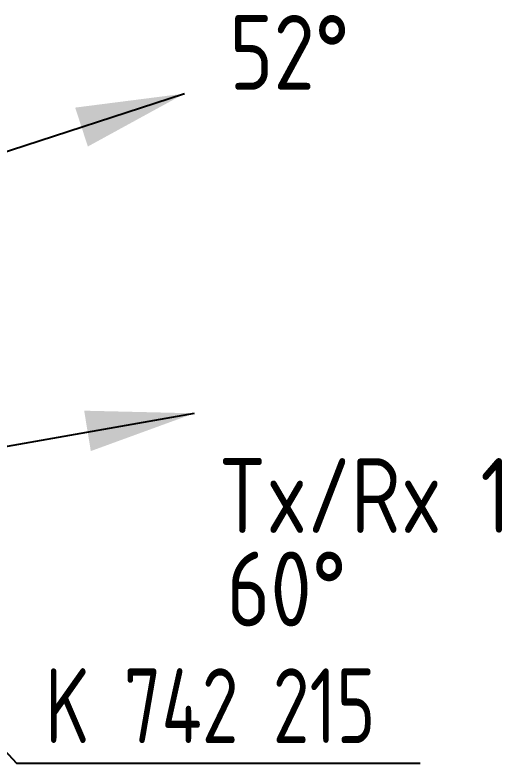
# Model space of a CAD drawing. Header units: millimetres. Extents: x -139278 to 641613, y -260926 to 217780.
# Drawn here: x 229131 to 229945, y 3465 to 4715 of the extents above; entities that cross this region are included whole.
import ezdxf
from ezdxf.enums import TextEntityAlignment as Align

# ---------------------------------------------------------------- set-up
doc = ezdxf.new("R2010")
doc.units = ezdxf.units.MM
doc.layers.add('10_30_Sektorantenne_MHA', color=21, linetype='Continuous', lineweight=25)
doc.styles.add('ISOCP', font='ISOCP', dxfattribs={"width": 0.9})

msp = doc.modelspace()

# ---------------------------------------------------------------- linework, layer by layer
at = {"ltscale": 4}
msp.add_line((228444.644, 4268.807), (229414.382, 4583.894), dxfattribs=at)
msp.add_line((228435.767, 3874.223), (229430.809, 4049.676))
msp.add_solid([(229231.733, 4560.506), (229414.382, 4583.894), (229252.869, 4495.457)], dxfattribs=at)
msp.add_solid([(229246.72, 4054.037), (229430.809, 4049.676), (229257.828, 3986.548)])
at = {"layer": '10_30_Sektorantenne_MHA'}
for p, q in [((228522.739, 4123.203), (229133.488, 3465.253)), ((229133.488, 3465.253), (229807.978, 3465.253))]:
    msp.add_line(p, q, dxfattribs=at)

# ---------------------------------------------------------------- texts
at = {"style": 'ISOCP', "width": 0.9}
for s, p in [('52°', (229489.432, 4552.807)), ('Tx/Rx 1', (229471.187, 3812.342)), ('60°', (229484.629, 3656.157))]:
    msp.add_text(s, height=125, dxfattribs=at).set_placement(p, align=Align.BOTTOM_LEFT)
at = {"layer": '10_30_Sektorantenne_MHA', "style": 'ISOCP', "width": 0.8}
msp.add_text('K 742 215', height=125, dxfattribs=at).set_placement((229181.513, 3498.502))

doc.saveas('drawing.dxf')
